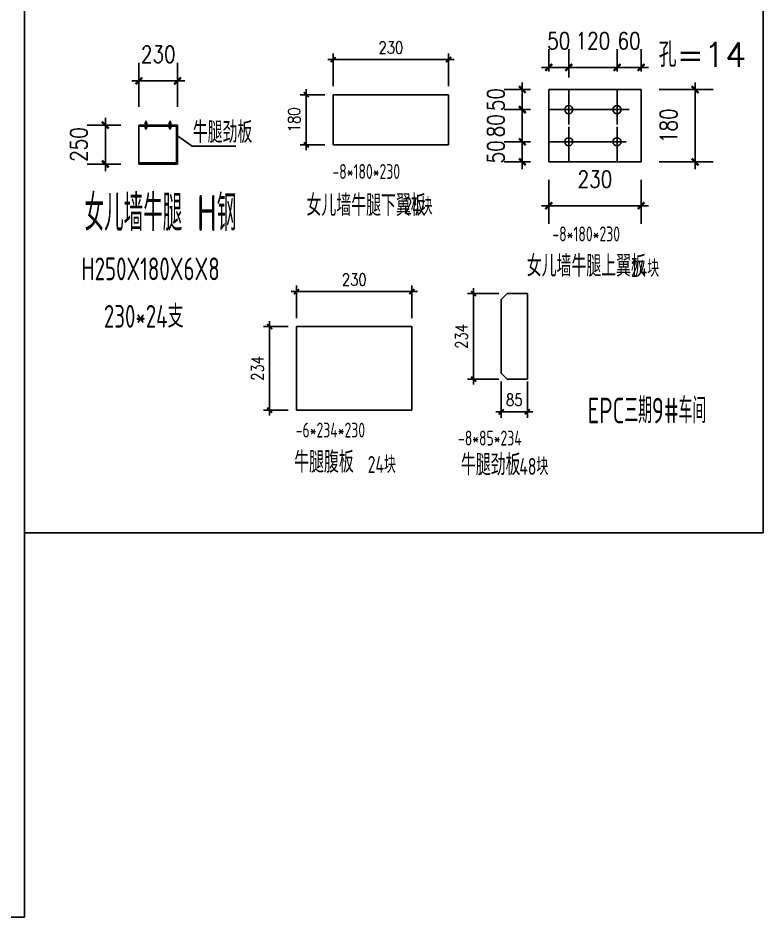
# Model space of a CAD drawing. Header units: millimetres. Extents: x 2451220 to 4527627, y -5186613 to -1639140.
# Drawn here: x 2470949 to 2474657, y -1687020 to -1682546 of the extents above; entities that cross this region are included whole.
import ezdxf

# ---------------------------------------------------------------- set-up
doc = ezdxf.new("R2010")
doc.units = ezdxf.units.MM
doc.header["$LTSCALE"] = 1000
doc.header["$PDMODE"] = 34
doc.linetypes.add('CENTER', pattern=[50.8, 31.75, -6.35, 6.35, -6.35])
doc.layers.add('轴线层', color=1, linetype='CENTER', lineweight=15)
doc.layers.add('钢架', color=7, linetype='Continuous', lineweight=25)
doc.styles.add('DIM_FONT', font='simplex.shx', dxfattribs={"width": 0.8, "bigfont": 'hztxt.shx'})
doc.styles.add('hz', font='gbenor.shx', dxfattribs={"width": 0.75, "height": 100, "bigfont": 'gbcbig.shx'})
doc.styles.get("Standard").update_dxf_attribs({"font": 'txt', "bigfont": 'gbcbig.shx'})
doc.styles.add('TSSD_Label', font='Tssdeng.shx', dxfattribs={"width": 0.7, "bigfont": 'hztxt.shx'})
doc.styles.add('TSSD_Rein', font='Tssdeng.shx', dxfattribs={"width": 0.7, "bigfont": 'hztxt.shx'})
doc.dimstyles.new('WGH(1)', dxfattribs={"dimscale": 1.2, "dimtxt": 100, "dimasz": 0.5, "dimexe": 75, "dimexo": 75, "dimgap": 75, "dimtad": 1, "dimdec": 0, "dimzin": 0, "dimdsep": 46, "dimtxsty": 'DIM_FONT', "dimblk1": '_DIMX', "dimblk2": '_DIMX', "dimsah": 1, "dimcen": 0.09, "dimclrd": 3, "dimclre": 3, "dimclrt": 7, "dimadec": 0, "dimazin": 0, "dimtfac": 1, "dimtdec": 0, "dimtix": 1, "dimtmove": 2, "dimatfit": 3, "dimldrblk": '_DIMX', "dimfxl": 1, "dimtolj": 1, "dimtzin": 0, "dimarcsym": 0})
doc.dimstyles.new('WGH(2)', dxfattribs={"dimscale": 1.2, "dimtxt": 100, "dimasz": 0.5, "dimexe": 75, "dimexo": 75, "dimgap": 75, "dimtad": 1, "dimdec": 0, "dimlfac": 0.5, "dimzin": 0, "dimdsep": 46, "dimtxsty": 'DIM_FONT', "dimblk1": '_DIMX', "dimblk2": '_DIMX', "dimsah": 1, "dimcen": 0.09, "dimclrd": 3, "dimclre": 3, "dimclrt": 7, "dimadec": 0, "dimazin": 0, "dimtfac": 1, "dimtdec": 0, "dimtix": 1, "dimtmove": 2, "dimatfit": 3, "dimldrblk": '_DIMX', "dimfxl": 1, "dimtolj": 1, "dimtzin": 0, "dimarcsym": 0})

# ---------------------------------------------------------------- blocks, each defined once
blk = doc.blocks.new('_DIMX')
blk.add_line((-150, 0), (150, 0))
at = {"const_width": 50}
blk.add_lwpolyline([(-70, -70), (70, 70)], dxfattribs=at)
blk = doc.blocks.new('*D110')
at = {"color": 3, "lineweight": -2}
for p, q in [((2471551.1, -1682988.6), (2471551.1, -1682768.6)), ((2471743.3, -1682988.6), (2471743.3, -1682768.6)), ((2471550.9, -1682858.6), (2471550.6, -1682858.6)), ((2471743.3, -1682858.6), (2471551.1, -1682858.6)), ((2471743.5, -1682858.6), (2471743.8, -1682858.6))]:
    blk.add_line(p, q, dxfattribs=at)
at = {"layer": 'Defpoints', "color": 0}
for p in [(2471551.1, -1682858.6), (2471551.1, -1683078.6), (2471743.3, -1683078.6)]:
    blk.add_point(p, dxfattribs=at)
at = {"color": 3, "lineweight": -2, "xscale": 0.24, "yscale": 0.24, "zscale": 0.24}
blk.add_blockref('_DIMX', (2471551.1, -1682858.6), dxfattribs=at)
at = {"color": 3, "lineweight": -2, "xscale": 0.24, "yscale": 0.24, "zscale": 0.24, "rotation": 180}
blk.add_blockref('_DIMX', (2471743.3, -1682858.6), dxfattribs=at)
at = {"color": 7, "lineweight": -3, "insert": (2471647.2, -1682726.6), "char_height": 84, "attachment_point": 5, "style": 'DIM_FONT'}
blk.add_mtext('\\A1;230', dxfattribs=at)
blk = doc.blocks.new('*D1230')
at = {"color": 3, "lineweight": -2}
for p, q in [((2471461.1, -1683078.6), (2471293.7, -1683078.6)), ((2471383.7, -1683078.3), (2471383.7, -1683078.1)), ((2471383.7, -1683078.6), (2471383.7, -1683272.6)), ((2471461.1, -1683272.6), (2471293.7, -1683272.6)), ((2471383.7, -1683272.8), (2471383.7, -1683273))]:
    blk.add_line(p, q, dxfattribs=at)
at = {"layer": 'Defpoints', "color": 0}
for p in [(2471551.1, -1683078.6), (2471383.7, -1683272.6), (2471551.1, -1683272.6)]:
    blk.add_point(p, dxfattribs=at)
at = {"color": 3, "lineweight": -2, "xscale": 0.24, "yscale": 0.24, "zscale": 0.24}
for p, rotation in [((2471383.7, -1683078.6), 270), ((2471383.7, -1683272.6), 90)]:
    blk.add_blockref('_DIMX', p, dxfattribs=dict(at, rotation=rotation))
at = {"color": 7, "lineweight": -3, "insert": (2471251.7, -1683175.6), "char_height": 84, "attachment_point": 5, "rotation": 90, "style": 'DIM_FONT'}
blk.add_mtext('\\A1;250', dxfattribs=at)
blk = doc.blocks.new('*D111')
at = {"color": 3, "lineweight": -2}
for p, q in [((2473342.1, -1683917.5), (2473186.6, -1683917.5)), ((2473216.6, -1683917.7), (2473216.6, -1684343.4)), ((2473342.1, -1684343.5), (2473186.6, -1684343.5))]:
    blk.add_line(p, q, dxfattribs=at)
at = {"layer": 'Defpoints', "color": 0}
for p in [(2473384.1, -1683917.5), (2473216.6, -1684343.5), (2473384.1, -1684343.5)]:
    blk.add_point(p, dxfattribs=at)
at = {"color": 3, "lineweight": -2, "xscale": 0.18, "yscale": 0.18, "zscale": 0.18}
for p, rotation in [((2473216.6, -1683917.5), 90), ((2473216.6, -1684343.5), 270)]:
    blk.add_blockref('_DIMX', p, dxfattribs=dict(at, rotation=rotation))
at = {"color": 7, "insert": (2473156.6, -1684130.5), "char_height": 60, "attachment_point": 5, "rotation": 90, "style": 'DIM_FONT'}
blk.add_mtext('\\A1;234', dxfattribs=at)
blk = doc.blocks.new('*D1231')
at = {"color": 3, "lineweight": -2}
for p, q in [((2473354.1, -1684355.5), (2473354.1, -1684536.3)), ((2473484.1, -1684355.5), (2473484.1, -1684536.3)), ((2473353.9, -1684506.3), (2473353.7, -1684506.3)), ((2473354.1, -1684506.3), (2473484.1, -1684506.3)), ((2473484.3, -1684506.3), (2473484.5, -1684506.3))]:
    blk.add_line(p, q, dxfattribs=at)
at = {"layer": 'Defpoints', "color": 0}
for p in [(2473354.1, -1684313.5), (2473484.1, -1684313.5), (2473484.1, -1684506.3)]:
    blk.add_point(p, dxfattribs=at)
at = {"color": 3, "lineweight": -2, "xscale": 0.18, "yscale": 0.18, "zscale": 0.18}
blk.add_blockref('_DIMX', (2473354.1, -1684506.3), dxfattribs=at)
at = {"color": 3, "lineweight": -2, "xscale": 0.18, "yscale": 0.18, "zscale": 0.18, "rotation": 180}
blk.add_blockref('_DIMX', (2473484.1, -1684506.3), dxfattribs=at)
at = {"color": 7, "insert": (2473419.1, -1684446.3), "char_height": 60, "attachment_point": 5, "style": 'DIM_FONT'}
blk.add_mtext('\\A1;85', dxfattribs=at)
blk = doc.blocks.new('*D1232')
at = {"color": 3, "lineweight": -2}
for p, q in [((2472517.4, -1682885.4), (2472517.4, -1682722.9)), ((2473092.4, -1682885.4), (2473092.4, -1682722.9)), ((2473092.2, -1682752.9), (2472517.6, -1682752.9))]:
    blk.add_line(p, q, dxfattribs=at)
at = {"layer": 'Defpoints', "color": 0}
for p in [(2472517.4, -1682752.9), (2472517.4, -1682927.4), (2473092.4, -1682927.4)]:
    blk.add_point(p, dxfattribs=at)
at = {"color": 3, "lineweight": -2, "xscale": 0.18, "yscale": 0.18, "zscale": 0.18, "rotation": 180}
blk.add_blockref('_DIMX', (2472517.4, -1682752.9), dxfattribs=at)
at = {"color": 3, "lineweight": -2, "xscale": 0.18, "yscale": 0.18, "zscale": 0.18}
blk.add_blockref('_DIMX', (2473092.4, -1682752.9), dxfattribs=at)
at = {"color": 7, "insert": (2472804.9, -1682692.9), "char_height": 60, "attachment_point": 5, "style": 'DIM_FONT'}
blk.add_mtext('\\A1;230', dxfattribs=at)
blk = doc.blocks.new('*D1233')
at = {"color": 3, "lineweight": -2}
for p, q in [((2472475.4, -1682927.4), (2472354, -1682927.4)), ((2472384, -1682927.5), (2472384, -1683177.2)), ((2472475.4, -1683177.4), (2472354, -1683177.4))]:
    blk.add_line(p, q, dxfattribs=at)
at = {"layer": 'Defpoints', "color": 0}
for p in [(2472517.4, -1682927.4), (2472384, -1683177.4), (2472517.4, -1683177.4)]:
    blk.add_point(p, dxfattribs=at)
at = {"color": 3, "lineweight": -2, "xscale": 0.18, "yscale": 0.18, "zscale": 0.18}
for p, rotation in [((2472384, -1682927.4), 90), ((2472384, -1683177.4), 270)]:
    blk.add_blockref('_DIMX', p, dxfattribs=dict(at, rotation=rotation))
at = {"color": 7, "insert": (2472324, -1683052.4), "char_height": 60, "attachment_point": 5, "rotation": 90, "style": 'DIM_FONT'}
blk.add_mtext('\\A1;180', dxfattribs=at)
blk = doc.blocks.new('*D1234')
at = {"color": 3, "lineweight": -2}
for p, q in [((2472335, -1684040), (2472335, -1683877.6)), ((2472910, -1684040), (2472910, -1683877.6)), ((2472909.8, -1683907.6), (2472335.1, -1683907.6))]:
    blk.add_line(p, q, dxfattribs=at)
at = {"layer": 'Defpoints', "color": 0}
for p in [(2472335, -1683907.6), (2472335, -1684082), (2472910, -1684082)]:
    blk.add_point(p, dxfattribs=at)
at = {"color": 3, "lineweight": -2, "xscale": 0.18, "yscale": 0.18, "zscale": 0.18, "rotation": 180}
blk.add_blockref('_DIMX', (2472335, -1683907.6), dxfattribs=at)
at = {"color": 3, "lineweight": -2, "xscale": 0.18, "yscale": 0.18, "zscale": 0.18}
blk.add_blockref('_DIMX', (2472910, -1683907.6), dxfattribs=at)
at = {"color": 7, "insert": (2472622.5, -1683847.6), "char_height": 60, "attachment_point": 5, "style": 'DIM_FONT'}
blk.add_mtext('\\A1;230', dxfattribs=at)
blk = doc.blocks.new('*D1235')
at = {"color": 3, "lineweight": -2}
for p, q in [((2472293, -1684082), (2472171.6, -1684082)), ((2472201.6, -1684082.2), (2472201.6, -1684497.7)), ((2472293, -1684497.8), (2472171.6, -1684497.8))]:
    blk.add_line(p, q, dxfattribs=at)
at = {"layer": 'Defpoints', "color": 0}
for p in [(2472335, -1684082), (2472201.6, -1684497.8), (2472335, -1684497.8)]:
    blk.add_point(p, dxfattribs=at)
at = {"color": 3, "lineweight": -2, "xscale": 0.18, "yscale": 0.18, "zscale": 0.18}
for p, rotation in [((2472201.6, -1684082), 90), ((2472201.6, -1684497.8), 270)]:
    blk.add_blockref('_DIMX', p, dxfattribs=dict(at, rotation=rotation))
at = {"color": 7, "insert": (2472141.6, -1684289.9), "char_height": 60, "attachment_point": 5, "rotation": 90, "style": 'DIM_FONT'}
blk.add_mtext('\\A1;234', dxfattribs=at)
blk = doc.blocks.new('*D1241')
at = {"color": 3, "lineweight": -2}
for p, q in [((2473500.4, -1682902), (2473369.2, -1682902)), ((2473459.2, -1682901.8), (2473459.2, -1682901.6)), ((2473459.2, -1682902), (2473459.2, -1683002)), ((2473500.4, -1683002), (2473369.2, -1683002)), ((2473459.2, -1683002.3), (2473459.2, -1683002.5))]:
    blk.add_line(p, q, dxfattribs=at)
at = {"layer": 'Defpoints', "color": 0}
for p in [(2473590.4, -1682902), (2473459.2, -1683002), (2473590.4, -1683002)]:
    blk.add_point(p, dxfattribs=at)
at = {"color": 3, "lineweight": -2, "xscale": 0.24, "yscale": 0.24, "zscale": 0.24}
for p, rotation in [((2473459.2, -1682902), 270), ((2473459.2, -1683002), 90)]:
    blk.add_blockref('_DIMX', p, dxfattribs=dict(at, rotation=rotation))
at = {"color": 7, "insert": (2473327.2, -1682952), "char_height": 84, "attachment_point": 5, "rotation": 90, "style": 'DIM_FONT'}
blk.add_mtext('\\A1;50', dxfattribs=at)
blk = doc.blocks.new('*D1242')
at = {"color": 3, "lineweight": -2}
for p, q in [((2473500.4, -1683002), (2473369.2, -1683002)), ((2473459.2, -1683001.8), (2473459.2, -1683001.6)), ((2473459.2, -1683002), (2473459.2, -1683162)), ((2473500.4, -1683162), (2473369.2, -1683162)), ((2473459.2, -1683162.3), (2473459.2, -1683162.5))]:
    blk.add_line(p, q, dxfattribs=at)
at = {"layer": 'Defpoints', "color": 0}
for p in [(2473590.4, -1683002), (2473459.2, -1683162), (2473590.4, -1683162)]:
    blk.add_point(p, dxfattribs=at)
at = {"color": 3, "lineweight": -2, "xscale": 0.24, "yscale": 0.24, "zscale": 0.24}
for p, rotation in [((2473459.2, -1683002), 270), ((2473459.2, -1683162), 90)]:
    blk.add_blockref('_DIMX', p, dxfattribs=dict(at, rotation=rotation))
at = {"color": 7, "insert": (2473327.2, -1683082), "char_height": 84, "attachment_point": 5, "rotation": 90, "style": 'DIM_FONT'}
blk.add_mtext('\\A1;80', dxfattribs=at)
blk = doc.blocks.new('*D1243')
at = {"color": 3, "lineweight": -2}
for p, q in [((2473500.4, -1683162), (2473369.2, -1683162)), ((2473459.2, -1683161.8), (2473459.2, -1683161.6)), ((2473459.2, -1683162), (2473459.2, -1683262)), ((2473500.4, -1683262), (2473369.2, -1683262)), ((2473459.2, -1683262.3), (2473459.2, -1683262.5))]:
    blk.add_line(p, q, dxfattribs=at)
at = {"layer": 'Defpoints', "color": 0}
for p in [(2473590.4, -1683162), (2473459.2, -1683262), (2473590.4, -1683262)]:
    blk.add_point(p, dxfattribs=at)
at = {"color": 3, "lineweight": -2, "xscale": 0.24, "yscale": 0.24, "zscale": 0.24}
for p, rotation in [((2473459.2, -1683162), 270), ((2473459.2, -1683262), 90)]:
    blk.add_blockref('_DIMX', p, dxfattribs=dict(at, rotation=rotation))
at = {"color": 7, "insert": (2473327.2, -1683212), "char_height": 84, "attachment_point": 5, "rotation": 90, "style": 'DIM_FONT'}
blk.add_mtext('\\A1;50', dxfattribs=at)
blk = doc.blocks.new('*D112')
at = {"color": 3, "lineweight": -2}
for p, q in [((2473590.4, -1682812), (2473590.4, -1682701.5)), ((2473690.4, -1682841.3), (2473690.4, -1682701.5)), ((2473590.2, -1682791.5), (2473589.9, -1682791.5)), ((2473590.4, -1682791.5), (2473690.4, -1682791.5)), ((2473690.6, -1682791.5), (2473690.9, -1682791.5))]:
    blk.add_line(p, q, dxfattribs=at)
at = {"layer": 'Defpoints', "color": 0}
for p in [(2473690.4, -1682791.5), (2473590.4, -1682902), (2473690.4, -1682931.3)]:
    blk.add_point(p, dxfattribs=at)
at = {"color": 3, "lineweight": -2, "xscale": 0.24, "yscale": 0.24, "zscale": 0.24}
blk.add_blockref('_DIMX', (2473590.4, -1682791.5), dxfattribs=at)
at = {"color": 3, "lineweight": -2, "xscale": 0.24, "yscale": 0.24, "zscale": 0.24, "rotation": 180}
blk.add_blockref('_DIMX', (2473690.4, -1682791.5), dxfattribs=at)
at = {"color": 7, "insert": (2473640.4, -1682659.5), "char_height": 84, "attachment_point": 5, "style": 'DIM_FONT'}
blk.add_mtext('\\A1;50', dxfattribs=at)
blk = doc.blocks.new('*D1244')
at = {"color": 3, "lineweight": -2}
for p, q in [((2473690.4, -1682841.3), (2473690.4, -1682701.5)), ((2473930.4, -1682812), (2473930.4, -1682701.5)), ((2473690.2, -1682791.5), (2473689.9, -1682791.5)), ((2473690.4, -1682791.5), (2473930.4, -1682791.5)), ((2473930.6, -1682791.5), (2473930.9, -1682791.5))]:
    blk.add_line(p, q, dxfattribs=at)
at = {"layer": 'Defpoints', "color": 0}
for p in [(2473930.4, -1682791.5), (2473930.4, -1682902), (2473690.4, -1682931.3)]:
    blk.add_point(p, dxfattribs=at)
at = {"color": 3, "lineweight": -2, "xscale": 0.24, "yscale": 0.24, "zscale": 0.24}
blk.add_blockref('_DIMX', (2473690.4, -1682791.5), dxfattribs=at)
at = {"color": 3, "lineweight": -2, "xscale": 0.24, "yscale": 0.24, "zscale": 0.24, "rotation": 180}
blk.add_blockref('_DIMX', (2473930.4, -1682791.5), dxfattribs=at)
at = {"color": 7, "insert": (2473810.4, -1682659.5), "char_height": 84, "attachment_point": 5, "style": 'DIM_FONT'}
blk.add_mtext('\\A1;120', dxfattribs=at)
blk = doc.blocks.new('*D1245')
at = {"color": 3, "lineweight": -2}
for p, q in [((2473930.4, -1682812), (2473930.4, -1682701.5)), ((2474050.4, -1682812), (2474050.4, -1682701.5)), ((2473930.2, -1682791.5), (2473929.9, -1682791.5)), ((2473930.4, -1682791.5), (2474050.4, -1682791.5)), ((2474050.6, -1682791.5), (2474050.9, -1682791.5))]:
    blk.add_line(p, q, dxfattribs=at)
at = {"layer": 'Defpoints', "color": 0}
for p in [(2474050.4, -1682791.5), (2473930.4, -1682902), (2474050.4, -1682902)]:
    blk.add_point(p, dxfattribs=at)
at = {"color": 3, "lineweight": -2, "xscale": 0.24, "yscale": 0.24, "zscale": 0.24}
blk.add_blockref('_DIMX', (2473930.4, -1682791.5), dxfattribs=at)
at = {"color": 3, "lineweight": -2, "xscale": 0.24, "yscale": 0.24, "zscale": 0.24, "rotation": 180}
blk.add_blockref('_DIMX', (2474050.4, -1682791.5), dxfattribs=at)
at = {"color": 7, "insert": (2473990.4, -1682659.5), "char_height": 84, "attachment_point": 5, "style": 'DIM_FONT'}
blk.add_mtext('\\A1;60', dxfattribs=at)
blk = doc.blocks.new('*D1246')
at = {"color": 3, "lineweight": -2}
for p, q in [((2474140.4, -1682902), (2474409.2, -1682902)), ((2474319.2, -1682902.3), (2474319.2, -1683261.8)), ((2474140.4, -1683262), (2474409.2, -1683262))]:
    blk.add_line(p, q, dxfattribs=at)
at = {"layer": 'Defpoints', "color": 0}
for p in [(2474050.4, -1682902), (2474050.4, -1683262), (2474319.2, -1683262)]:
    blk.add_point(p, dxfattribs=at)
at = {"color": 3, "lineweight": -2, "xscale": 0.24, "yscale": 0.24, "zscale": 0.24}
for p, rotation in [((2474319.2, -1682902), 90), ((2474319.2, -1683262), 270)]:
    blk.add_blockref('_DIMX', p, dxfattribs=dict(at, rotation=rotation))
at = {"color": 7, "insert": (2474187.2, -1683082), "char_height": 84, "attachment_point": 5, "rotation": 90, "style": 'DIM_FONT'}
blk.add_mtext('\\A1;180', dxfattribs=at)
blk = doc.blocks.new('*D113')
at = {"color": 3, "lineweight": -2}
for p, q in [((2473590.4, -1683352), (2473590.4, -1683569.9)), ((2474050.4, -1683352), (2474050.4, -1683569.9)), ((2473590.6, -1683479.9), (2474050.2, -1683479.9))]:
    blk.add_line(p, q, dxfattribs=at)
at = {"layer": 'Defpoints', "color": 0}
for p in [(2473590.4, -1683262), (2474050.4, -1683262), (2474050.4, -1683479.9)]:
    blk.add_point(p, dxfattribs=at)
at = {"color": 3, "lineweight": -2, "xscale": 0.24, "yscale": 0.24, "zscale": 0.24, "rotation": 180}
blk.add_blockref('_DIMX', (2473590.4, -1683479.9), dxfattribs=at)
at = {"color": 3, "lineweight": -2, "xscale": 0.24, "yscale": 0.24, "zscale": 0.24}
blk.add_blockref('_DIMX', (2474050.4, -1683479.9), dxfattribs=at)
at = {"color": 7, "insert": (2473820.4, -1683347.9), "char_height": 84, "attachment_point": 5, "style": 'DIM_FONT'}
blk.add_mtext('\\A1;230', dxfattribs=at)

msp = doc.modelspace()

# ---------------------------------------------------------------- linework, layer by layer
for p, q in [((2473590.4, -1682902), (2474050.4, -1682902)), ((2473590.4, -1682902), (2473590.4, -1683262)), ((2473690.4, -1682902), (2473690.4, -1683076)), ((2473930.4, -1682902), (2473930.4, -1683076)), ((2474050.4, -1682902), (2474050.4, -1683262)), ((2472517.4, -1682927.4), (2472517.4, -1683177.4)), ((2473092.4, -1682927.4), (2472517.4, -1682927.4)), ((2473092.4, -1683177.4), (2473092.4, -1682927.4)), ((2473590.4, -1683002), (2473991.7, -1683002)), ((2471585.6, -1683056.8), (2471585.6, -1683101.1)), ((2471705.6, -1683056.8), (2471705.6, -1683101.1)), ((2473690.4, -1683088), (2473690.4, -1683262)), ((2473930.4, -1683088), (2473930.4, -1683262)), ((2471815.9, -1683184), (2471737.3, -1683129.3)), ((2473590.4, -1683162), (2473975.6, -1683162)), ((2471815.9, -1683184), (2472034, -1683184)), ((2472517.4, -1683177.4), (2473092.4, -1683177.4)), ((2473590.4, -1683262), (2474050.4, -1683262)), ((2473384.1, -1683917.5), (2473354.1, -1683947.5)), ((2473484.1, -1683917.5), (2473384.1, -1683917.5)), ((2473484.1, -1684343.5), (2473484.1, -1683917.5)), ((2473354.1, -1683947.5), (2473354.1, -1684313.5)), ((2472335, -1684082), (2472335, -1684497.8)), ((2472910, -1684082), (2472335, -1684082)), ((2472910, -1684497.8), (2472910, -1684082)), ((2473354.1, -1684313.5), (2473384.1, -1684343.5)), ((2473384.1, -1684343.5), (2473484.1, -1684343.5)), ((2472335, -1684497.8), (2472910, -1684497.8))]:
    msp.add_line(p, q)
at = {"lineweight": -3}
for p, q in [((2471743.3, -1683078.6), (2471551.1, -1683078.6)), ((2471743.3, -1683078.6), (2471551.1, -1683078.6)), ((2471551.1, -1683078.6), (2471551.1, -1683272.6)), ((2471743.3, -1683268.6), (2471743.3, -1683078.6)), ((2471743.3, -1683272.6), (2471743.3, -1683078.6)), ((2471743.3, -1683084.6), (2471551.1, -1683084.6)), ((2471737.3, -1683266.6), (2471737.3, -1683084.6)), ((2471551.1, -1683266.6), (2471743.3, -1683266.6)), ((2471551.1, -1683272.6), (2471743.3, -1683272.6))]:
    msp.add_line(p, q, dxfattribs=at)
for points in [[(2457524.9, -1676748.2), (2470981.3, -1676748.2), (2470981.3, -1687020.3), (2457524.9, -1687020.3)], [(2470981.3, -1682486.9), (2474657.2, -1682486.9), (2474657.2, -1685107.7), (2470981.3, -1685107.7)], [(2471581.4, -1683066.7), (2471589.7, -1683066.7), (2471589.7, -1683093.3), (2471581.4, -1683093.3)], [(2471701.4, -1683066.7), (2471709.7, -1683066.7), (2471709.7, -1683093.3), (2471701.4, -1683093.3)]]:
    msp.add_lwpolyline(points, close=True)
for centre in [(2473690.4, -1683002), (2473930.4, -1683002), (2473690.4, -1683162), (2473930.4, -1683162)]:
    msp.add_circle(centre, 20)

# ---------------------------------------------------------------- texts
at = {"style": 'TSSD_Rein', "width": 0.7}
for s, p in [('牛腿劲板', (2471819, -1683167.5)), ('女儿墙牛腿下翼板', (2472385.2, -1683531)), ('女儿墙牛腿上翼板', (2473481.4, -1683832.6)), ('牛腿腹板', (2472323.7, -1684808.7)), ('牛腿劲板', (2473153.6, -1684822.2))]:
    msp.add_text(s, height=105.84, dxfattribs=at).set_placement(p)
at = {"lineweight": -3, "style": 'TSSD_Label', "width": 0.7}
for s, p in [('H250X180X6X8', (2471264.9, -1683851)), ('230*24支', (2471376.5, -1684087.2))]:
    msp.add_text(s, height=113.4, dxfattribs=at).set_placement(p)
at = {"attachment_point": 1, "style": 'TSSD_Rein'}
for s, insert, char_height, width in [('-8*180*230', (2472514, -1683272.7), 74.09, 481.952), ('24块', (2472872, -1683438.9), 84.67, 550.803), ('-8*180*230', (2473608.7, -1683583.5), 74.09, 481.952), ('24块', (2473999.7, -1683749.6), 84.67, 550.803), ('-6*234*230', (2472331.6, -1684559.6), 74.09, 481.952), ('-8*85*234', (2473139, -1684599.6), 74.09, 481.952), ('24块', (2472689.5, -1684725.7), 84.67, 550.803), ('48块', (2473444.2, -1684735.2), 84.67, 550.803)]:
    msp.add_mtext(s, dxfattribs=dict(at, insert=insert, char_height=char_height, width=width))
at = {"layer": '轴线层', "color": 4, "linetype": 'ByBlock', "insert": (2474138.5, -1682666.9), "char_height": 122.5, "attachment_point": 1}
msp.add_mtext_dynamic_manual_height_columns('孔=14', width=1506.743, gutter_width=12.5, heights=[336], dxfattribs=at)
at = {"layer": '钢架', "lineweight": 13, "attachment_point": 1, "style": 'hz'}
for s, insert, char_height, width in [('女儿墙牛腿 H钢', (2471280.6, -1683425.8), 180, 737.682), ('EPC三期9#车间', (2473783.6, -1684436), 127.01, 921.952)]:
    msp.add_mtext(s, dxfattribs=dict(at, insert=insert, char_height=char_height, width=width))

# ---------------------------------------------------------------- dimensions: what is measured, and where the dimension line sits
for base, p1, p2, picture, middle in [((2473690.4, -1682791.5), (2473590.4, -1682902), (2473690.4, -1682931.3), '*D112', (2473640.4, -1682659.5)), ((2473930.4, -1682791.5), (2473690.4, -1682931.3), (2473930.4, -1682902), '*D1244', (2473810.4, -1682659.5)), ((2474050.4, -1682791.5), (2473930.4, -1682902), (2474050.4, -1682902), '*D1245', (2473990.4, -1682659.5)), ((2474050.4, -1683479.9), (2473590.4, -1683262), (2474050.4, -1683262), '*D113', (2473820.4, -1683347.9))]:
    dim = msp.add_linear_dim(base=base, p1=p1, p2=p2, dimstyle='WGH(2)', override={"dimtxt": 70, "dimasz": 0.2})
    dim.commit()
    dim.dimension.update_dxf_attribs({"geometry": picture, "text_midpoint": middle})
at = {"lineweight": -3}
for base, p1, p2, angle, text, picture, middle in [((2471551.1, -1682858.6), (2471743.3, -1683078.6), (2471551.1, -1683078.6), 180, '230', '*D110', (2471647.2, -1682726.6)), ((2471383.7, -1683272.6), (2471551.1, -1683078.6), (2471551.1, -1683272.6), 90, '250', '*D1230', (2471251.7, -1683175.6))]:
    dim = msp.add_linear_dim(base=base, p1=p1, p2=p2, angle=angle, text=text, dimstyle='WGH(1)', override={"dimtxt": 70, "dimasz": 0.2}, dxfattribs=at)
    dim.commit()
    dim.dimension.update_dxf_attribs({"geometry": picture, "text_midpoint": middle})
for base, p1, p2, text, picture, middle in [((2472517.4, -1682752.9), (2473092.4, -1682927.4), (2472517.4, -1682927.4), '230', '*D1232', (2472804.9, -1682692.9)), ((2472335, -1683907.6), (2472910, -1684082), (2472335, -1684082), '230', '*D1234', (2472622.5, -1683847.6)), ((2473484.1, -1684506.3), (2473354.1, -1684313.5), (2473484.1, -1684313.5), '85', '*D1231', (2473419.1, -1684446.3))]:
    dim = msp.add_linear_dim(base=base, p1=p1, p2=p2, text=text, dimstyle='WGH(1)', override={"dimtxt": 50, "dimasz": 0.15, "dimexe": 25, "dimexo": 35, "dimgap": 25})
    dim.commit()
    dim.dimension.update_dxf_attribs({"geometry": picture, "text_midpoint": middle})
for base, p1, p2, text, picture, middle in [((2472384, -1683177.4), (2472517.4, -1682927.4), (2472517.4, -1683177.4), '180', '*D1233', (2472324, -1683052.4)), ((2473216.6, -1684343.5), (2473384.1, -1683917.5), (2473384.1, -1684343.5), '234', '*D111', (2473156.6, -1684130.5)), ((2472201.6, -1684497.8), (2472335, -1684082), (2472335, -1684497.8), '234', '*D1235', (2472141.6, -1684289.9))]:
    dim = msp.add_linear_dim(base=base, p1=p1, p2=p2, angle=90, text=text, dimstyle='WGH(1)', override={"dimtxt": 50, "dimasz": 0.15, "dimexe": 25, "dimexo": 35, "dimgap": 25})
    dim.commit()
    dim.dimension.update_dxf_attribs({"geometry": picture, "text_midpoint": middle})
for base, p1, p2, picture, middle in [((2473459.2, -1683002), (2473590.4, -1682902), (2473590.4, -1683002), '*D1241', (2473327.2, -1682952)), ((2474319.2, -1683262), (2474050.4, -1682902), (2474050.4, -1683262), '*D1246', (2474187.2, -1683082)), ((2473459.2, -1683162), (2473590.4, -1683002), (2473590.4, -1683162), '*D1242', (2473327.2, -1683082)), ((2473459.2, -1683262), (2473590.4, -1683162), (2473590.4, -1683262), '*D1243', (2473327.2, -1683212))]:
    dim = msp.add_linear_dim(base=base, p1=p1, p2=p2, angle=90, dimstyle='WGH(2)', override={"dimtxt": 70, "dimasz": 0.2})
    dim.commit()
    dim.dimension.update_dxf_attribs({"geometry": picture, "text_midpoint": middle})

doc.saveas('drawing.dxf')
